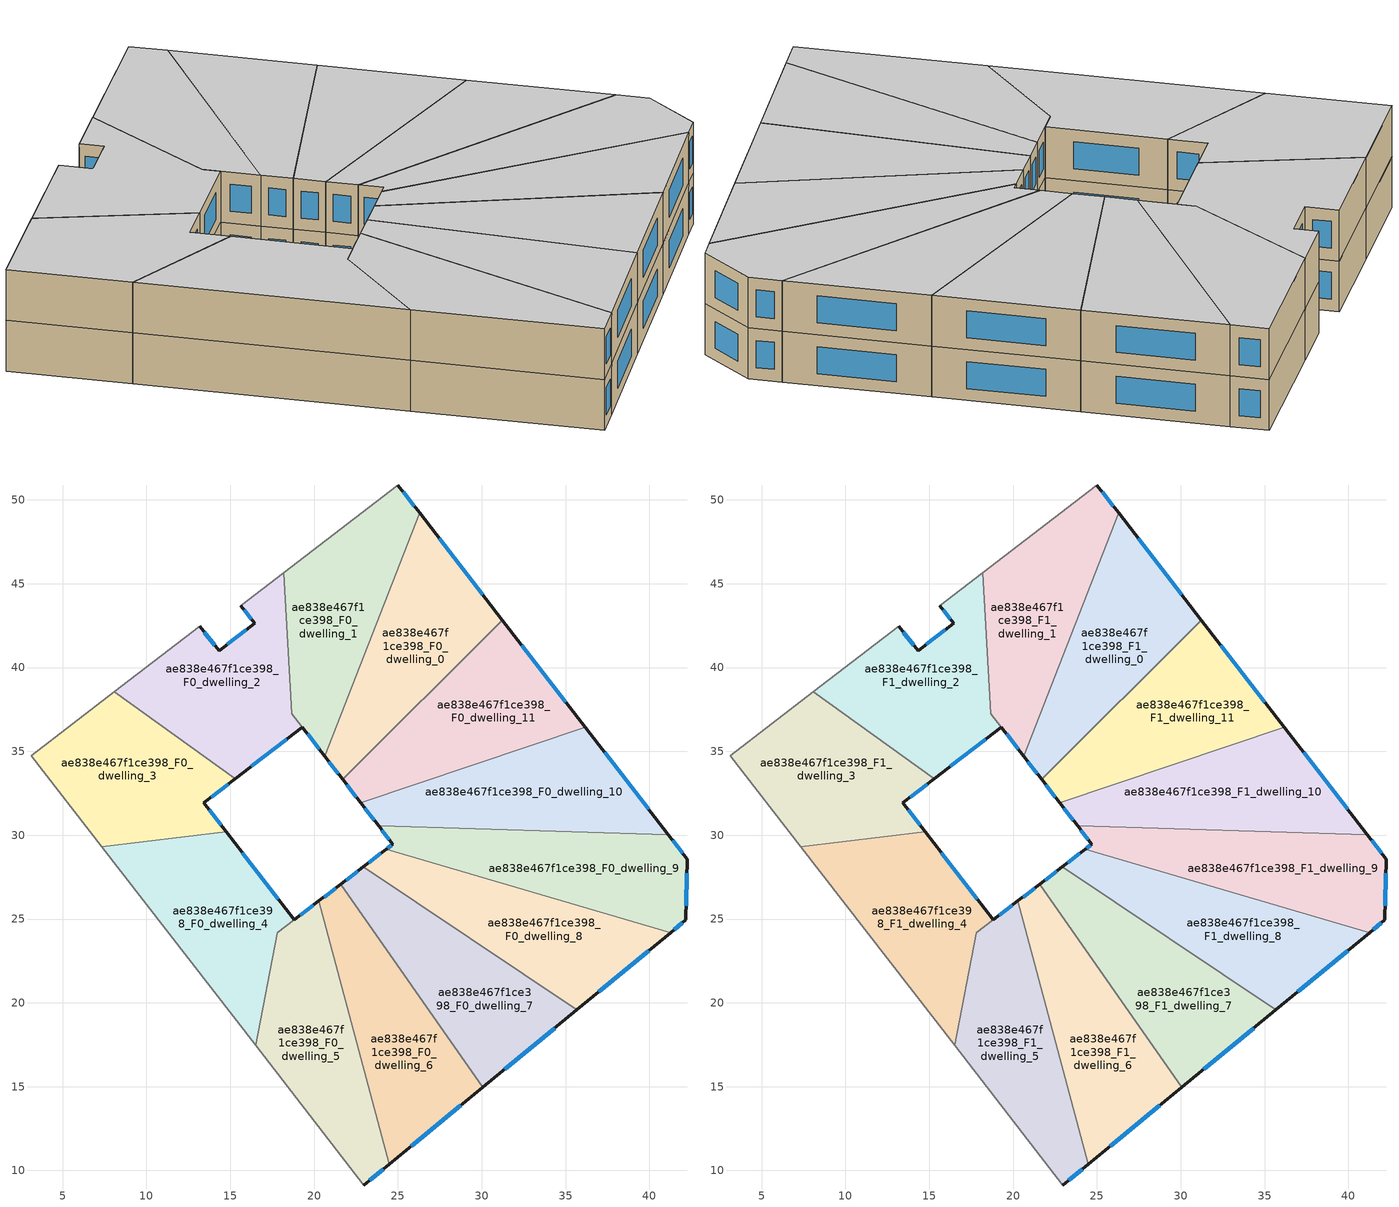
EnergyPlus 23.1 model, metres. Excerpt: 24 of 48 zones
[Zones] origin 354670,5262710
ae838e467f1ce398_F0_dwelling_0
 floor ground (EU_floor_Construction): 26.29,49.22 31.24,42.83 21.71,33.33 20.63,34.72 z0
 wall outside (EU_wall_Construction): 20.63,34.72 21.71,33.33 / 31.24,42.83 26.29,49.22 z0:3
 wall to ae838e467f1ce398_F0_dwelling_1 (EU_wall_Construction): 26.29,49.22 20.63,34.72 z0:3
 wall to ae838e467f1ce398_F0_dwelling_11 (EU_wall_Construction): 21.71,33.33 31.24,42.83 z0:3
 window (EU_Window_Construction): 20.89,34.4 21.46,33.66 / 30.08,44.33 27.45,47.72 z0.7:2.3
ae838e467f1ce398_F0_dwelling_1
 floor ground (EU_floor_Construction): 25,50.89 26.29,49.22 20.63,34.72 18.68,37.25 18.19,45.66 z0
 wall outside (EU_wall_Construction): 26.29,49.22 25,50.89 / 19.31,36.44 20.63,34.72 z0:3
 wall adiabatic (EU_wall_Construction): 25,50.89 18.19,45.66 z0:3
 wall to ae838e467f1ce398_F0_dwelling_2 (EU_wall_Construction): 18.19,45.66 18.68,37.25 19.3,36.45 z0:3
 window (EU_Window_Construction): 25.99,49.62 25.31,50.5 / 19.62,36.04 20.32,35.13 z0.7:2.3
ae838e467f1ce398_F0_dwelling_10
 floor ground (EU_floor_Construction): 36.18,36.44 41.13,30.04 23.85,30.55 22.78,31.94 z0
 wall outside (EU_wall_Construction): 22.78,31.94 23.85,30.55 / 41.13,30.04 36.18,36.44 z0:3
 wall to ae838e467f1ce398_F0_dwelling_11 (EU_wall_Construction): 36.18,36.44 22.78,31.94 z0:3
 wall to ae838e467f1ce398_F0_dwelling_9 (EU_wall_Construction): 23.85,30.55 41.13,30.04 z0:3
 window (EU_Window_Construction): 23.03,31.62 23.6,30.88 / 39.97,31.54 37.34,34.93 z0.7:2.3
ae838e467f1ce398_F0_dwelling_11
 floor ground (EU_floor_Construction): 31.24,42.83 36.18,36.44 22.78,31.94 21.71,33.33 z0
 wall outside (EU_wall_Construction): 21.71,33.33 22.78,31.94 / 36.18,36.44 31.24,42.83 z0:3
 window (EU_Window_Construction): 21.96,33.01 22.53,32.27 / 35.02,37.94 32.4,41.33 z0.7:2.3
ae838e467f1ce398_F0_dwelling_2
 floor ground (EU_floor_Construction): 18.19,45.66 18.68,37.25 19.3,36.45 15.31,33.38 8.08,38.55 13.19,42.47 14.33,40.99 16.46,42.63 15.63,43.7 z0
 wall outside (EU_wall_Construction): 15.63,43.7 16.46,42.63 14.33,40.99 13.19,42.47 / 15.31,33.38 19.3,36.45 z0:3
 wall adiabatic (EU_wall_Construction): 13.19,42.47 8.09,38.55 / 18.19,45.66 15.63,43.7 z0:3
 wall to ae838e467f1ce398_F0_dwelling_3 (EU_wall_Construction): 8.08,38.55 15.31,33.38 z0:3
 window (EU_Window_Construction): 14.06,41.34 13.46,42.12 / 15.96,42.25 14.83,41.38 / 15.83,43.45 16.26,42.88 / 16.25,34.1 18.37,35.73 z0.7:2.3
ae838e467f1ce398_F0_dwelling_3
 floor ground (EU_floor_Construction): 15.31,33.38 13.43,31.93 14.77,30.19 7.34,29.32 3.14,34.75 8.09,38.55 z0
 wall outside (EU_wall_Construction): 14.77,30.19 13.43,31.93 15.31,33.38 z0:3
 wall adiabatic (EU_wall_Construction): 8.09,38.55 3.14,34.75 7.34,29.32 z0:3
 wall to ae838e467f1ce398_F0_dwelling_4 (EU_wall_Construction): 7.33,29.32 14.77,30.19 z0:3
 window (EU_Window_Construction): 13.87,32.27 14.87,33.04 / 14.45,30.6 13.74,31.52 z0.7:2.3
ae838e467f1ce398_F0_dwelling_4
 floor ground (EU_floor_Construction): 14.77,30.19 18.82,24.95 17.81,24.17 16.52,17.46 7.33,29.32 z0
 wall outside (EU_wall_Construction): 18.82,24.95 14.77,30.19 z0:3
 wall adiabatic (EU_wall_Construction): 7.34,29.32 16.52,17.46 z0:3
 wall to ae838e467f1ce398_F0_dwelling_5 (EU_wall_Construction): 17.81,24.17 18.82,24.95 / 16.52,17.46 17.81,24.16 z0:3
 window (EU_Window_Construction): 17.87,26.18 15.72,28.96 z0.7:2.3
ae838e467f1ce398_F0_dwelling_5
 floor ground (EU_floor_Construction): 20.29,26.08 24.47,10.37 22.97,9.13 16.52,17.46 17.81,24.17 z0
 wall outside (EU_wall_Construction): 20.29,26.08 18.83,24.95 / 22.97,9.13 24.47,10.37 z0:3
 wall adiabatic (EU_wall_Construction): 16.52,17.46 22.97,9.13 z0:3
 wall to ae838e467f1ce398_F0_dwelling_6 (EU_wall_Construction): 24.47,10.37 20.29,26.08 z0:3
 window (EU_Window_Construction): 19.95,25.81 19.17,25.21 / 23.32,9.42 24.12,10.08 z0.7:2.3
ae838e467f1ce398_F0_dwelling_6
 floor ground (EU_floor_Construction): 21.59,27.08 30.06,14.97 24.47,10.37 20.29,26.08 z0
 wall outside (EU_wall_Construction): 21.59,27.08 20.29,26.08 / 24.47,10.37 30.06,14.97 z0:3
 wall to ae838e467f1ce398_F0_dwelling_7 (EU_wall_Construction): 30.06,14.97 21.59,27.08 z0:3
 window (EU_Window_Construction): 21.29,26.84 20.6,26.31 / 25.79,11.45 28.75,13.89 z0.7:2.3
ae838e467f1ce398_F0_dwelling_7
 floor ground (EU_floor_Construction): 35.66,19.58 30.06,14.97 21.59,27.08 22.93,28.1 z0
 wall outside (EU_wall_Construction): 22.93,28.1 21.59,27.08 / 30.06,14.97 35.66,19.58 z0:3
 wall to ae838e467f1ce398_F0_dwelling_8 (EU_wall_Construction): 35.66,19.58 22.93,28.1 z0:3
 window (EU_Window_Construction): 22.62,27.86 21.91,27.32 / 31.38,16.05 34.35,18.49 z0.7:2.3
ae838e467f1ce398_F0_dwelling_8
 floor ground (EU_floor_Construction): 41.27,24.19 35.66,19.58 22.93,28.1 24.31,29.16 z0
 wall outside (EU_wall_Construction): 24.31,29.16 22.93,28.1 / 35.66,19.58 41.27,24.19 z0:3
 wall to ae838e467f1ce398_F0_dwelling_9 (EU_wall_Construction): 41.27,24.19 24.31,29.16 z0:3
 window (EU_Window_Construction): 23.98,28.91 23.25,28.35 / 36.98,20.66 39.96,23.11 z0.7:2.3
ae838e467f1ce398_F0_dwelling_9
 floor ground (EU_floor_Construction): 41.13,30.04 42.26,28.58 42.19,24.95 41.27,24.19 24.31,29.16 24.7,29.46 23.85,30.55 z0
 wall outside (EU_wall_Construction): 41.27,24.19 42.19,24.95 42.26,28.58 41.13,30.04 / 23.85,30.55 24.7,29.46 24.31,29.16 z0:3
 window (EU_Window_Construction): 41.49,24.37 41.97,24.77 / 24.61,29.39 24.4,29.23 / 24.05,30.3 24.5,29.72 / 41.99,28.92 41.39,29.7 / 42.2,25.8 42.24,27.73 z0.7:2.3
ae838e467f1ce398_F1_dwelling_0
 floor to ae838e467f1ce398_F0_dwelling_0 (EU_floor_Construction): 26.29,49.22 31.24,42.83 21.71,33.33 20.63,34.72 z3
 wall outside (EU_wall_Construction): 20.63,34.72 21.71,33.33 / 31.24,42.83 26.29,49.22 z3:6
 wall to ae838e467f1ce398_F1_dwelling_1 (EU_wall_Construction): 26.29,49.22 20.63,34.72 z3:6
 wall to ae838e467f1ce398_F1_dwelling_11 (EU_wall_Construction): 21.71,33.33 31.24,42.83 z3:6
 window (EU_Window_Construction): 20.89,34.4 21.46,33.66 / 30.08,44.33 27.45,47.72 z3.7:5.3
 ceiling to ae838e467f1ce398_F2_dwelling_0 (EU_floor_Construction): 31.24,42.83 26.29,49.22 20.63,34.72 21.71,33.33 z6
ae838e467f1ce398_F1_dwelling_1
 floor to ae838e467f1ce398_F0_dwelling_1 (EU_floor_Construction): 25,50.89 26.29,49.22 20.63,34.72 18.68,37.25 18.19,45.66 z3
 wall outside (EU_wall_Construction): 26.29,49.22 25,50.89 / 19.31,36.44 20.63,34.72 z3:6
 wall adiabatic (EU_wall_Construction): 25,50.89 18.19,45.66 z3:6
 wall to ae838e467f1ce398_F1_dwelling_2 (EU_wall_Construction): 18.19,45.66 18.68,37.25 19.3,36.45 z3:6
 window (EU_Window_Construction): 25.99,49.62 25.31,50.5 / 19.62,36.04 20.32,35.13 z3.7:5.3
 ceiling to ae838e467f1ce398_F2_dwelling_1 (EU_floor_Construction): 20.63,34.72 26.29,49.22 25,50.89 18.19,45.66 18.68,37.25 z6
ae838e467f1ce398_F1_dwelling_10
 floor to ae838e467f1ce398_F0_dwelling_10 (EU_floor_Construction): 36.18,36.44 41.13,30.04 23.85,30.55 22.78,31.94 z3
 wall outside (EU_wall_Construction): 22.78,31.94 23.85,30.55 / 41.13,30.04 36.18,36.44 z3:6
 wall to ae838e467f1ce398_F1_dwelling_11 (EU_wall_Construction): 36.18,36.44 22.78,31.94 z3:6
 wall to ae838e467f1ce398_F1_dwelling_9 (EU_wall_Construction): 23.85,30.55 41.13,30.04 z3:6
 window (EU_Window_Construction): 23.03,31.62 23.6,30.88 / 39.97,31.54 37.34,34.93 z3.7:5.3
 ceiling to ae838e467f1ce398_F2_dwelling_10 (EU_floor_Construction): 41.13,30.04 36.18,36.44 22.78,31.94 23.85,30.55 z6
ae838e467f1ce398_F1_dwelling_11
 floor to ae838e467f1ce398_F0_dwelling_11 (EU_floor_Construction): 31.24,42.83 36.18,36.44 22.78,31.94 21.71,33.33 z3
 wall outside (EU_wall_Construction): 21.71,33.33 22.78,31.94 / 36.18,36.44 31.24,42.83 z3:6
 window (EU_Window_Construction): 21.96,33.01 22.53,32.27 / 35.02,37.94 32.4,41.33 z3.7:5.3
 ceiling to ae838e467f1ce398_F2_dwelling_11 (EU_floor_Construction): 36.18,36.44 31.24,42.83 21.71,33.33 22.78,31.94 z6
ae838e467f1ce398_F1_dwelling_2
 floor to ae838e467f1ce398_F0_dwelling_2 (EU_floor_Construction): 18.19,45.66 18.68,37.25 19.3,36.45 15.31,33.38 8.08,38.55 13.19,42.47 14.33,40.99 16.46,42.63 15.63,43.7 z3
 wall outside (EU_wall_Construction): 15.63,43.7 16.46,42.63 14.33,40.99 13.19,42.47 / 15.31,33.38 19.3,36.45 z3:6
 wall adiabatic (EU_wall_Construction): 13.19,42.47 8.09,38.55 / 18.19,45.66 15.63,43.7 z3:6
 wall to ae838e467f1ce398_F1_dwelling_3 (EU_wall_Construction): 8.08,38.55 15.31,33.38 z3:6
 window (EU_Window_Construction): 14.06,41.34 13.46,42.12 / 15.96,42.25 14.83,41.38 / 15.83,43.45 16.26,42.88 / 16.25,34.1 18.37,35.73 z3.7:5.3
 ceiling to ae838e467f1ce398_F2_dwelling_2 (EU_floor_Construction): 19.3,36.45 18.68,37.25 18.19,45.66 15.63,43.7 16.46,42.63 14.33,40.99 13.19,42.47 8.08,38.55 15.31,33.38 z6
ae838e467f1ce398_F1_dwelling_3
 floor to ae838e467f1ce398_F0_dwelling_3 (EU_floor_Construction): 15.31,33.38 13.43,31.93 14.77,30.19 7.33,29.32 3.13,34.75 8.08,38.55 z3
 wall outside (EU_wall_Construction): 14.77,30.19 13.43,31.93 15.31,33.38 z3:6
 wall adiabatic (EU_wall_Construction): 8.09,38.55 3.14,34.75 7.34,29.32 z3:6
 wall to ae838e467f1ce398_F1_dwelling_4 (EU_wall_Construction): 7.33,29.32 14.77,30.19 z3:6
 window (EU_Window_Construction): 13.87,32.27 14.87,33.04 / 14.45,30.6 13.74,31.52 z3.7:5.3
 ceiling to ae838e467f1ce398_F2_dwelling_3 (EU_floor_Construction): 14.77,30.19 13.43,31.93 15.31,33.38 8.08,38.55 3.13,34.75 7.33,29.32 z6
ae838e467f1ce398_F1_dwelling_4
 floor to ae838e467f1ce398_F0_dwelling_4 (EU_floor_Construction): 14.77,30.19 18.82,24.95 17.81,24.17 16.52,17.46 7.33,29.32 z3
 wall outside (EU_wall_Construction): 18.82,24.95 14.77,30.19 z3:6
 wall adiabatic (EU_wall_Construction): 7.34,29.32 16.52,17.46 z3:6
 wall to ae838e467f1ce398_F1_dwelling_5 (EU_wall_Construction): 17.81,24.17 18.82,24.95 / 16.52,17.46 17.81,24.16 z3:6
 window (EU_Window_Construction): 17.87,26.18 15.72,28.96 z3.7:5.3
 ceiling to ae838e467f1ce398_F2_dwelling_4 (EU_floor_Construction): 16.52,17.46 17.81,24.17 18.82,24.95 14.77,30.19 7.33,29.32 z6
ae838e467f1ce398_F1_dwelling_5
 floor to ae838e467f1ce398_F0_dwelling_5 (EU_floor_Construction): 20.29,26.08 24.47,10.37 22.97,9.13 16.52,17.46 17.81,24.17 z3
 wall outside (EU_wall_Construction): 20.29,26.08 18.83,24.95 / 22.97,9.13 24.47,10.37 z3:6
 wall adiabatic (EU_wall_Construction): 16.52,17.46 22.97,9.13 z3:6
 wall to ae838e467f1ce398_F1_dwelling_6 (EU_wall_Construction): 24.47,10.37 20.29,26.08 z3:6
 window (EU_Window_Construction): 19.95,25.81 19.17,25.21 / 23.32,9.42 24.12,10.08 z3.7:5.3
 ceiling to ae838e467f1ce398_F2_dwelling_5 (EU_floor_Construction): 24.47,10.37 20.29,26.08 17.81,24.17 16.52,17.46 22.97,9.13 z6
ae838e467f1ce398_F1_dwelling_6
 floor to ae838e467f1ce398_F0_dwelling_6 (EU_floor_Construction): 21.59,27.08 30.06,14.97 24.47,10.37 20.29,26.08 z3
 wall outside (EU_wall_Construction): 21.59,27.08 20.29,26.08 / 24.47,10.37 30.06,14.97 z3:6
 wall to ae838e467f1ce398_F1_dwelling_7 (EU_wall_Construction): 30.06,14.97 21.59,27.08 z3:6
 window (EU_Window_Construction): 21.29,26.84 20.6,26.31 / 25.79,11.45 28.75,13.89 z3.7:5.3
 ceiling to ae838e467f1ce398_F2_dwelling_6 (EU_floor_Construction): 30.06,14.97 21.59,27.08 20.29,26.08 24.47,10.37 z6
ae838e467f1ce398_F1_dwelling_7
 floor to ae838e467f1ce398_F0_dwelling_7 (EU_floor_Construction): 35.66,19.58 30.06,14.97 21.59,27.08 22.93,28.1 z3
 wall outside (EU_wall_Construction): 22.93,28.1 21.59,27.08 / 30.06,14.97 35.66,19.58 z3:6
 wall to ae838e467f1ce398_F1_dwelling_8 (EU_wall_Construction): 35.66,19.58 22.93,28.1 z3:6
 window (EU_Window_Construction): 22.62,27.86 21.91,27.32 / 31.38,16.05 34.35,18.49 z3.7:5.3
 ceiling to ae838e467f1ce398_F2_dwelling_7 (EU_floor_Construction): 35.66,19.58 22.93,28.1 21.59,27.08 30.06,14.97 z6
ae838e467f1ce398_F1_dwelling_8
 floor to ae838e467f1ce398_F0_dwelling_8 (EU_floor_Construction): 41.27,24.19 35.66,19.58 22.93,28.1 24.31,29.16 z3
 wall outside (EU_wall_Construction): 24.31,29.16 22.93,28.1 / 35.66,19.58 41.27,24.19 z3:6
 wall to ae838e467f1ce398_F1_dwelling_9 (EU_wall_Construction): 41.27,24.19 24.31,29.16 z3:6
 window (EU_Window_Construction): 23.98,28.91 23.25,28.35 / 36.98,20.66 39.96,23.11 z3.7:5.3
 ceiling to ae838e467f1ce398_F2_dwelling_8 (EU_floor_Construction): 41.27,24.19 24.31,29.16 22.93,28.1 35.66,19.58 z6
ae838e467f1ce398_F1_dwelling_9
 floor to ae838e467f1ce398_F0_dwelling_9 (EU_floor_Construction): 41.13,30.04 42.26,28.58 42.19,24.95 41.27,24.19 24.31,29.16 24.7,29.46 23.85,30.55 z3
 wall outside (EU_wall_Construction): 41.27,24.19 42.19,24.95 42.26,28.58 41.13,30.04 / 23.85,30.55 24.7,29.46 24.31,29.16 z3:6
 window (EU_Window_Construction): 41.49,24.37 41.97,24.77 / 24.61,29.39 24.4,29.23 / 24.05,30.3 24.5,29.72 / 41.99,28.92 41.39,29.7 / 42.2,25.8 42.24,27.73 z3.7:5.3
 ceiling to ae838e467f1ce398_F2_dwelling_9 (EU_floor_Construction): 42.19,24.95 42.26,28.58 41.13,30.04 23.85,30.55 24.7,29.46 24.31,29.16 41.27,24.19 z6
[Building]
EU S2 Campaign: North Axis=0; Terrain=City; Solar Distribution=FullExterior
[Site:Location]
Budapest.Ferenc.Liszt.Intl.AP: Latitude=47.437; Longitude=19.256; Time Zone=1; Elevation=185
[SizingPeriod:WeatherFileDays]
AnnualSizingPeriod: Begin Month=1; Begin Day of Month=1; End Month=12; End Day of Month=31; Day of Week for Start Day=Monday; Use Weather File Daylight Saving Period=No; Use Weather File Rain and Snow Indicators=No
[MATERIAL]
EU_InternalMass_Material: Roughness=MediumRough; Thickness=0.1; Conductivity=1; Density=1800; Specific Heat=900; Thermal Absorptance=0.9; Solar Absorptance=0.7; Visible Absorptance=0.7
[MATERIAL:NOMASS] Roughness=MediumRough; Thermal Absorptance=0.9; Solar Absorptance=0.7; Visible Absorptance=0.7
Name | Thermal Resistance
EU_wall_NoMass | 0.832559
EU_floor_NoMass | 0.872794
[WINDOWMATERIAL:SIMPLEGLAZINGSYSTEM]
EU_Window_SimpleGlazing: UFactor=2.79869; Solar Heat Gain Coefficient=0.75; Visible Transmittance=0.75
[CONSTRUCTION]
EU_wall_Construction: EU_wall_NoMass
EU_floor_Construction: EU_floor_NoMass
EU_Window_Construction: EU_Window_SimpleGlazing
EU_InternalMass_Construction: EU_InternalMass_Material
[ZONE] Type=1; Multiplier=1; Ceiling Height=autocalculate; Floor Area=autocalculate; Part of Total Floor Area=Yes
Name | Volume
ae838e467f1ce398_F0_dwelling_0; ae838e467f1ce398_F1_dwelling_0 | 197.01
ae838e467f1ce398_F0_dwelling_1; ae838e467f1ce398_F1_dwelling_1 | 195.939
ae838e467f1ce398_F0_dwelling_10 | 197.039
ae838e467f1ce398_F1_dwelling_10 | 197.038
ae838e467f1ce398_F0_dwelling_11 | 196.991
ae838e467f1ce398_F1_dwelling_11 | 196.992
ae838e467f1ce398_F0_dwelling_2; ae838e467f1ce398_F1_dwelling_2 | 198.078
ae838e467f1ce398_F0_dwelling_3 | 196.989
ae838e467f1ce398_F1_dwelling_3 | 196.988
ae838e467f1ce398_F0_dwelling_4 | 199.16
ae838e467f1ce398_F1_dwelling_4 | 199.154
ae838e467f1ce398_F0_dwelling_5; ae838e467f1ce398_F1_dwelling_5 | 194.837
ae838e467f1ce398_F0_dwelling_6; ae838e467f1ce398_F1_dwelling_6 | 197.021
ae838e467f1ce398_F0_dwelling_7; ae838e467f1ce398_F1_dwelling_7 | 197.02
ae838e467f1ce398_F0_dwelling_8; ae838e467f1ce398_F1_dwelling_8 | 196.994
ae838e467f1ce398_F0_dwelling_9 | 197.008
ae838e467f1ce398_F1_dwelling_9 | 197.007
[INTERNALMASS] Construction=EU_InternalMass_Construction
Name | Zone or ZoneList | Surface Area
ae838e467f1ce398_F0_dwelling_0_EU_InternalMass | ae838e467f1ce398_F0_dwelling_0 | 65.67
ae838e467f1ce398_F0_dwelling_1_EU_InternalMass | ae838e467f1ce398_F0_dwelling_1 | 65.3165
ae838e467f1ce398_F0_dwelling_2_EU_InternalMass | ae838e467f1ce398_F0_dwelling_2 | 66.0291
ae838e467f1ce398_F0_dwelling_3_EU_InternalMass | ae838e467f1ce398_F0_dwelling_3 | 65.6629
ae838e467f1ce398_F0_dwelling_4_EU_InternalMass | ae838e467f1ce398_F0_dwelling_4 | 66.3859
ae838e467f1ce398_F0_dwelling_5_EU_InternalMass | ae838e467f1ce398_F0_dwelling_5 | 64.9457
ae838e467f1ce398_F0_dwelling_6_EU_InternalMass | ae838e467f1ce398_F0_dwelling_6 | 65.6739
ae838e467f1ce398_F0_dwelling_7_EU_InternalMass | ae838e467f1ce398_F0_dwelling_7 | 65.6733
ae838e467f1ce398_F0_dwelling_8_EU_InternalMass | ae838e467f1ce398_F0_dwelling_8 | 65.6647
ae838e467f1ce398_F0_dwelling_9_EU_InternalMass | ae838e467f1ce398_F0_dwelling_9 | 65.6693
ae838e467f1ce398_F0_dwelling_10_EU_InternalMass | ae838e467f1ce398_F0_dwelling_10 | 65.6795
ae838e467f1ce398_F0_dwelling_11_EU_InternalMass | ae838e467f1ce398_F0_dwelling_11 | 65.664
ae838e467f1ce398_F1_dwelling_0_EU_InternalMass | ae838e467f1ce398_F1_dwelling_0 | 65.67
ae838e467f1ce398_F1_dwelling_1_EU_InternalMass | ae838e467f1ce398_F1_dwelling_1 | 65.3165
ae838e467f1ce398_F1_dwelling_2_EU_InternalMass | ae838e467f1ce398_F1_dwelling_2 | 66.0291
ae838e467f1ce398_F1_dwelling_3_EU_InternalMass | ae838e467f1ce398_F1_dwelling_3 | 65.6629
ae838e467f1ce398_F1_dwelling_4_EU_InternalMass | ae838e467f1ce398_F1_dwelling_4 | 66.3859
ae838e467f1ce398_F1_dwelling_5_EU_InternalMass | ae838e467f1ce398_F1_dwelling_5 | 64.9457
ae838e467f1ce398_F1_dwelling_6_EU_InternalMass | ae838e467f1ce398_F1_dwelling_6 | 65.6739
ae838e467f1ce398_F1_dwelling_7_EU_InternalMass | ae838e467f1ce398_F1_dwelling_7 | 65.6733
ae838e467f1ce398_F1_dwelling_8_EU_InternalMass | ae838e467f1ce398_F1_dwelling_8 | 65.6647
ae838e467f1ce398_F1_dwelling_9_EU_InternalMass | ae838e467f1ce398_F1_dwelling_9 | 65.6693
ae838e467f1ce398_F1_dwelling_10_EU_InternalMass | ae838e467f1ce398_F1_dwelling_10 | 65.6795
ae838e467f1ce398_F1_dwelling_11_EU_InternalMass | ae838e467f1ce398_F1_dwelling_11 | 65.664
[OTHEREQUIPMENT] Fuel Type=Electricity; Design Level Calculation Method=Watts/Area; Power per Zone Floor Area=1; Fraction Latent=0; Fraction Radiant=0; Fraction Lost=0; Carbon Dioxide Generation Rate=0; EndUse Subcategory=EU_Step8_InternalGains
Name | Zone or ZoneList or Space or SpaceList | Schedule
EU_Step8_InternalGain_ae838e467f1ce398_F0_dwelling_0_f000 | ae838e467f1ce398_F0_dwelling_0 | EU_Step8_GainSchedule_ae838e467f1ce398_F0_dwelling_0_f000
EU_Step8_InternalGain_ae838e467f1ce398_F0_dwelling_1_f000 | ae838e467f1ce398_F0_dwelling_1 | EU_Step8_GainSchedule_ae838e467f1ce398_F0_dwelling_1_f000
EU_Step8_InternalGain_ae838e467f1ce398_F0_dwelling_2_f000 | ae838e467f1ce398_F0_dwelling_2 | EU_Step8_GainSchedule_ae838e467f1ce398_F0_dwelling_2_f000
EU_Step8_InternalGain_ae838e467f1ce398_F0_dwelling_3_f000 | ae838e467f1ce398_F0_dwelling_3 | EU_Step8_GainSchedule_ae838e467f1ce398_F0_dwelling_3_f000
EU_Step8_InternalGain_ae838e467f1ce398_F0_dwelling_4_f000 | ae838e467f1ce398_F0_dwelling_4 | EU_Step8_GainSchedule_ae838e467f1ce398_F0_dwelling_4_f000
EU_Step8_InternalGain_ae838e467f1ce398_F0_dwelling_5_f000 | ae838e467f1ce398_F0_dwelling_5 | EU_Step8_GainSchedule_ae838e467f1ce398_F0_dwelling_5_f000
EU_Step8_InternalGain_ae838e467f1ce398_F0_dwelling_6_f000 | ae838e467f1ce398_F0_dwelling_6 | EU_Step8_GainSchedule_ae838e467f1ce398_F0_dwelling_6_f000
EU_Step8_InternalGain_ae838e467f1ce398_F0_dwelling_7_f000 | ae838e467f1ce398_F0_dwelling_7 | EU_Step8_GainSchedule_ae838e467f1ce398_F0_dwelling_7_f000
EU_Step8_InternalGain_ae838e467f1ce398_F0_dwelling_8_f000 | ae838e467f1ce398_F0_dwelling_8 | EU_Step8_GainSchedule_ae838e467f1ce398_F0_dwelling_8_f000
EU_Step8_InternalGain_ae838e467f1ce398_F0_dwelling_9_f000 | ae838e467f1ce398_F0_dwelling_9 | EU_Step8_GainSchedule_ae838e467f1ce398_F0_dwelling_9_f000
EU_Step8_InternalGain_ae838e467f1ce398_F0_dwelling_10_f000 | ae838e467f1ce398_F0_dwelling_10 | EU_Step8_GainSchedule_ae838e467f1ce398_F0_dwelling_10_f000
EU_Step8_InternalGain_ae838e467f1ce398_F0_dwelling_11_f000 | ae838e467f1ce398_F0_dwelling_11 | EU_Step8_GainSchedule_ae838e467f1ce398_F0_dwelling_11_f000
EU_Step8_InternalGain_ae838e467f1ce398_F1_dwelling_0_f000 | ae838e467f1ce398_F1_dwelling_0 | EU_Step8_GainSchedule_ae838e467f1ce398_F1_dwelling_0_f000
EU_Step8_InternalGain_ae838e467f1ce398_F1_dwelling_1_f000 | ae838e467f1ce398_F1_dwelling_1 | EU_Step8_GainSchedule_ae838e467f1ce398_F1_dwelling_1_f000
EU_Step8_InternalGain_ae838e467f1ce398_F1_dwelling_2_f000 | ae838e467f1ce398_F1_dwelling_2 | EU_Step8_GainSchedule_ae838e467f1ce398_F1_dwelling_2_f000
EU_Step8_InternalGain_ae838e467f1ce398_F1_dwelling_3_f000 | ae838e467f1ce398_F1_dwelling_3 | EU_Step8_GainSchedule_ae838e467f1ce398_F1_dwelling_3_f000
EU_Step8_InternalGain_ae838e467f1ce398_F1_dwelling_4_f000 | ae838e467f1ce398_F1_dwelling_4 | EU_Step8_GainSchedule_ae838e467f1ce398_F1_dwelling_4_f000
EU_Step8_InternalGain_ae838e467f1ce398_F1_dwelling_5_f000 | ae838e467f1ce398_F1_dwelling_5 | EU_Step8_GainSchedule_ae838e467f1ce398_F1_dwelling_5_f000
EU_Step8_InternalGain_ae838e467f1ce398_F1_dwelling_6_f000 | ae838e467f1ce398_F1_dwelling_6 | EU_Step8_GainSchedule_ae838e467f1ce398_F1_dwelling_6_f000
EU_Step8_InternalGain_ae838e467f1ce398_F1_dwelling_7_f000 | ae838e467f1ce398_F1_dwelling_7 | EU_Step8_GainSchedule_ae838e467f1ce398_F1_dwelling_7_f000
EU_Step8_InternalGain_ae838e467f1ce398_F1_dwelling_8_f000 | ae838e467f1ce398_F1_dwelling_8 | EU_Step8_GainSchedule_ae838e467f1ce398_F1_dwelling_8_f000
EU_Step8_InternalGain_ae838e467f1ce398_F1_dwelling_9_f000 | ae838e467f1ce398_F1_dwelling_9 | EU_Step8_GainSchedule_ae838e467f1ce398_F1_dwelling_9_f000
EU_Step8_InternalGain_ae838e467f1ce398_F1_dwelling_10_f000 | ae838e467f1ce398_F1_dwelling_10 | EU_Step8_GainSchedule_ae838e467f1ce398_F1_dwelling_10_f000
EU_Step8_InternalGain_ae838e467f1ce398_F1_dwelling_11_f000 | ae838e467f1ce398_F1_dwelling_11 | EU_Step8_GainSchedule_ae838e467f1ce398_F1_dwelling_11_f000
[ZONEVENTILATION:DESIGNFLOWRATE] Schedule=EU_AlwaysOn; Design Flow Rate Calculation Method=AirChanges/Hour; Air Changes per Hour=0.475469; Ventilation Type=Natural; Fan Pressure Rise=0; Fan Total Efficiency=1; Constant Term Coefficient=1; Temperature Term Coefficient=0; Velocity Term Coefficient=0; Velocity Squared Term Coefficient=0; Minimum Indoor Temperature=-100; Maximum Indoor Temperature=100; Delta Temperature=-100; Minimum Outdoor Temperature=-100; Maximum Outdoor Temperature=100; Maximum Wind Speed=40
Name | Zone or ZoneList or Space or SpaceList
EU_ConstantAir_ae838e467f1ce398_F0_dwelling_0 | ae838e467f1ce398_F0_dwelling_0
EU_ConstantAir_ae838e467f1ce398_F0_dwelling_1 | ae838e467f1ce398_F0_dwelling_1
EU_ConstantAir_ae838e467f1ce398_F0_dwelling_2 | ae838e467f1ce398_F0_dwelling_2
EU_ConstantAir_ae838e467f1ce398_F0_dwelling_3 | ae838e467f1ce398_F0_dwelling_3
EU_ConstantAir_ae838e467f1ce398_F0_dwelling_4 | ae838e467f1ce398_F0_dwelling_4
EU_ConstantAir_ae838e467f1ce398_F0_dwelling_5 | ae838e467f1ce398_F0_dwelling_5
EU_ConstantAir_ae838e467f1ce398_F0_dwelling_6 | ae838e467f1ce398_F0_dwelling_6
EU_ConstantAir_ae838e467f1ce398_F0_dwelling_7 | ae838e467f1ce398_F0_dwelling_7
EU_ConstantAir_ae838e467f1ce398_F0_dwelling_8 | ae838e467f1ce398_F0_dwelling_8
EU_ConstantAir_ae838e467f1ce398_F0_dwelling_9 | ae838e467f1ce398_F0_dwelling_9
EU_ConstantAir_ae838e467f1ce398_F0_dwelling_10 | ae838e467f1ce398_F0_dwelling_10
EU_ConstantAir_ae838e467f1ce398_F0_dwelling_11 | ae838e467f1ce398_F0_dwelling_11
EU_ConstantAir_ae838e467f1ce398_F1_dwelling_0 | ae838e467f1ce398_F1_dwelling_0
EU_ConstantAir_ae838e467f1ce398_F1_dwelling_1 | ae838e467f1ce398_F1_dwelling_1
EU_ConstantAir_ae838e467f1ce398_F1_dwelling_2 | ae838e467f1ce398_F1_dwelling_2
EU_ConstantAir_ae838e467f1ce398_F1_dwelling_3 | ae838e467f1ce398_F1_dwelling_3
EU_ConstantAir_ae838e467f1ce398_F1_dwelling_4 | ae838e467f1ce398_F1_dwelling_4
EU_ConstantAir_ae838e467f1ce398_F1_dwelling_5 | ae838e467f1ce398_F1_dwelling_5
EU_ConstantAir_ae838e467f1ce398_F1_dwelling_6 | ae838e467f1ce398_F1_dwelling_6
EU_ConstantAir_ae838e467f1ce398_F1_dwelling_7 | ae838e467f1ce398_F1_dwelling_7
EU_ConstantAir_ae838e467f1ce398_F1_dwelling_8 | ae838e467f1ce398_F1_dwelling_8
EU_ConstantAir_ae838e467f1ce398_F1_dwelling_9 | ae838e467f1ce398_F1_dwelling_9
EU_ConstantAir_ae838e467f1ce398_F1_dwelling_10 | ae838e467f1ce398_F1_dwelling_10
EU_ConstantAir_ae838e467f1ce398_F1_dwelling_11 | ae838e467f1ce398_F1_dwelling_11
[HVACTEMPLATE:THERMOSTAT] Constant Heating Setpoint=20; Constant Cooling Setpoint=50
EU_HeatOnly_ae838e467f1ce398_F0_dwelling_0; EU_HeatOnly_ae838e467f1ce398_F0_dwelling_1; EU_HeatOnly_ae838e467f1ce398_F0_dwelling_2; EU_HeatOnly_ae838e467f1ce398_F0_dwelling_3; EU_HeatOnly_ae838e467f1ce398_F0_dwelling_4; EU_HeatOnly_ae838e467f1ce398_F0_dwelling_5; EU_HeatOnly_ae838e467f1ce398_F0_dwelling_6; EU_HeatOnly_ae838e467f1ce398_F0_dwelling_7; EU_HeatOnly_ae838e467f1ce398_F0_dwelling_8; EU_HeatOnly_ae838e467f1ce398_F0_dwelling_9; EU_HeatOnly_ae838e467f1ce398_F0_dwelling_10; EU_HeatOnly_ae838e467f1ce398_F0_dwelling_11; EU_HeatOnly_ae838e467f1ce398_F1_dwelling_0; EU_HeatOnly_ae838e467f1ce398_F1_dwelling_1; EU_HeatOnly_ae838e467f1ce398_F1_dwelling_2; EU_HeatOnly_ae838e467f1ce398_F1_dwelling_3; EU_HeatOnly_ae838e467f1ce398_F1_dwelling_4; EU_HeatOnly_ae838e467f1ce398_F1_dwelling_5; EU_HeatOnly_ae838e467f1ce398_F1_dwelling_6; EU_HeatOnly_ae838e467f1ce398_F1_dwelling_7; EU_HeatOnly_ae838e467f1ce398_F1_dwelling_8; EU_HeatOnly_ae838e467f1ce398_F1_dwelling_9; EU_HeatOnly_ae838e467f1ce398_F1_dwelling_10; EU_HeatOnly_ae838e467f1ce398_F1_dwelling_11; EU_HeatOnly_ae838e467f1ce398_F2_dwelling_0; EU_HeatOnly_ae838e467f1ce398_F2_dwelling_1; EU_HeatOnly_ae838e467f1ce398_F2_dwelling_2; EU_HeatOnly_ae838e467f1ce398_F2_dwelling_3; EU_HeatOnly_ae838e467f1ce398_F2_dwelling_4; EU_HeatOnly_ae838e467f1ce398_F2_dwelling_5; EU_HeatOnly_ae838e467f1ce398_F2_dwelling_6; EU_HeatOnly_ae838e467f1ce398_F2_dwelling_7; EU_HeatOnly_ae838e467f1ce398_F2_dwelling_8; EU_HeatOnly_ae838e467f1ce398_F2_dwelling_9; EU_HeatOnly_ae838e467f1ce398_F2_dwelling_10; EU_HeatOnly_ae838e467f1ce398_F2_dwelling_11; EU_HeatOnly_ae838e467f1ce398_F3_dwelling_0; EU_HeatOnly_ae838e467f1ce398_F3_dwelling_1; EU_HeatOnly_ae838e467f1ce398_F3_dwelling_2; EU_HeatOnly_ae838e467f1ce398_F3_dwelling_3; EU_HeatOnly_ae838e467f1ce398_F3_dwelling_4; EU_HeatOnly_ae838e467f1ce398_F3_dwelling_5; EU_HeatOnly_ae838e467f1ce398_F3_dwelling_6; EU_HeatOnly_ae838e467f1ce398_F3_dwelling_7; EU_HeatOnly_ae838e467f1ce398_F3_dwelling_8; EU_HeatOnly_ae838e467f1ce398_F3_dwelling_9; EU_HeatOnly_ae838e467f1ce398_F3_dwelling_10; EU_HeatOnly_ae838e467f1ce398_F3_dwelling_11
[HVACTEMPLATE:ZONE:IDEALLOADSAIRSYSTEM] System Availability Schedule=EU_AlwaysOn; Maximum Heating Supply Air Temperature=50; Minimum Cooling Supply Air Temperature=13; Maximum Heating Supply Air Humidity Ratio=0.0156; Minimum Cooling Supply Air Humidity Ratio=0.0077; Heating Limit=NoLimit; Cooling Limit=NoLimit; Heating Availability Schedule=EU_AlwaysOn; Cooling Availability Schedule=EU_CoolingOff; Dehumidification Control Type=ConstantSensibleHeatRatio; Cooling Sensible Heat Ratio=0.7; Dehumidification Setpoint=60; Humidification Control Type=None; Humidification Setpoint=30; Outdoor Air Method=None; Outdoor Air Flow Rate per Person=0.00944; Outdoor Air Flow Rate per Zone Floor Area=0; Outdoor Air Flow Rate per Zone=0; Demand Controlled Ventilation Type=None; Outdoor Air Economizer Type=NoEconomizer; Heat Recovery Type=None; Sensible Heat Recovery Effectiveness=0.7; Latent Heat Recovery Effectiveness=0.65
Name | Template Thermostat
ae838e467f1ce398_F0_dwelling_0 | EU_HeatOnly_ae838e467f1ce398_F0_dwelling_0
ae838e467f1ce398_F0_dwelling_1 | EU_HeatOnly_ae838e467f1ce398_F0_dwelling_1
ae838e467f1ce398_F0_dwelling_2 | EU_HeatOnly_ae838e467f1ce398_F0_dwelling_2
ae838e467f1ce398_F0_dwelling_3 | EU_HeatOnly_ae838e467f1ce398_F0_dwelling_3
ae838e467f1ce398_F0_dwelling_4 | EU_HeatOnly_ae838e467f1ce398_F0_dwelling_4
ae838e467f1ce398_F0_dwelling_5 | EU_HeatOnly_ae838e467f1ce398_F0_dwelling_5
ae838e467f1ce398_F0_dwelling_6 | EU_HeatOnly_ae838e467f1ce398_F0_dwelling_6
ae838e467f1ce398_F0_dwelling_7 | EU_HeatOnly_ae838e467f1ce398_F0_dwelling_7
ae838e467f1ce398_F0_dwelling_8 | EU_HeatOnly_ae838e467f1ce398_F0_dwelling_8
ae838e467f1ce398_F0_dwelling_9 | EU_HeatOnly_ae838e467f1ce398_F0_dwelling_9
ae838e467f1ce398_F0_dwelling_10 | EU_HeatOnly_ae838e467f1ce398_F0_dwelling_10
ae838e467f1ce398_F0_dwelling_11 | EU_HeatOnly_ae838e467f1ce398_F0_dwelling_11
ae838e467f1ce398_F1_dwelling_0 | EU_HeatOnly_ae838e467f1ce398_F1_dwelling_0
ae838e467f1ce398_F1_dwelling_1 | EU_HeatOnly_ae838e467f1ce398_F1_dwelling_1
ae838e467f1ce398_F1_dwelling_2 | EU_HeatOnly_ae838e467f1ce398_F1_dwelling_2
ae838e467f1ce398_F1_dwelling_3 | EU_HeatOnly_ae838e467f1ce398_F1_dwelling_3
ae838e467f1ce398_F1_dwelling_4 | EU_HeatOnly_ae838e467f1ce398_F1_dwelling_4
ae838e467f1ce398_F1_dwelling_5 | EU_HeatOnly_ae838e467f1ce398_F1_dwelling_5
ae838e467f1ce398_F1_dwelling_6 | EU_HeatOnly_ae838e467f1ce398_F1_dwelling_6
ae838e467f1ce398_F1_dwelling_7 | EU_HeatOnly_ae838e467f1ce398_F1_dwelling_7
ae838e467f1ce398_F1_dwelling_8 | EU_HeatOnly_ae838e467f1ce398_F1_dwelling_8
ae838e467f1ce398_F1_dwelling_9 | EU_HeatOnly_ae838e467f1ce398_F1_dwelling_9
ae838e467f1ce398_F1_dwelling_10 | EU_HeatOnly_ae838e467f1ce398_F1_dwelling_10
ae838e467f1ce398_F1_dwelling_11 | EU_HeatOnly_ae838e467f1ce398_F1_dwelling_11
[SIZING:ZONE] Zone Cooling Design Supply Air Temperature Input Method=SupplyAirTemperature; Zone Cooling Design Supply Air Temperature=13; Zone Heating Design Supply Air Temperature Input Method=SupplyAirTemperature; Zone Heating Design Supply Air Temperature=50; Zone Cooling Design Supply Air Humidity Ratio=0.008; Zone Heating Design Supply Air Humidity Ratio=0.008; Cooling Design Air Flow Method=DesignDay; Cooling Design Air Flow Rate=0; Cooling Minimum Air Flow per Zone Floor Area=0.000762; Cooling Minimum Air Flow=0; Cooling Minimum Air Flow Fraction=0.2; Heating Design Air Flow Method=DesignDay; Heating Design Air Flow Rate=0; Heating Maximum Air Flow per Zone Floor Area=0.002032; Heating Maximum Air Flow=0.141576; Heating Maximum Air Flow Fraction=0.3; Account for Dedicated Outdoor Air System=No; Dedicated Outdoor Air System Control Strategy=NeutralSupplyAir; Dedicated Outdoor Air Low Setpoint Temperature for Design=autosize; Dedicated Outdoor Air High Setpoint Temperature for Design=autosize; Zone Load Sizing Method=Sensible Load Only No Latent Load; Zone Latent Cooling Design Supply Air Humidity Ratio Input Method=HumidityRatioDifference; Zone Cooling Design Supply Air Humidity Ratio Difference=0.005; Zone Latent Heating Design Supply Air Humidity Ratio Input Method=HumidityRatioDifference; Zone Humidification Design Supply Air Humidity Ratio Difference=0.005
ae838e467f1ce398_F0_dwelling_0; ae838e467f1ce398_F0_dwelling_1; ae838e467f1ce398_F0_dwelling_2; ae838e467f1ce398_F0_dwelling_3; ae838e467f1ce398_F0_dwelling_4; ae838e467f1ce398_F0_dwelling_5; ae838e467f1ce398_F0_dwelling_6; ae838e467f1ce398_F0_dwelling_7; ae838e467f1ce398_F0_dwelling_8; ae838e467f1ce398_F0_dwelling_9; ae838e467f1ce398_F0_dwelling_10; ae838e467f1ce398_F0_dwelling_11; ae838e467f1ce398_F1_dwelling_0; ae838e467f1ce398_F1_dwelling_1; ae838e467f1ce398_F1_dwelling_2; ae838e467f1ce398_F1_dwelling_3; ae838e467f1ce398_F1_dwelling_4; ae838e467f1ce398_F1_dwelling_5; ae838e467f1ce398_F1_dwelling_6; ae838e467f1ce398_F1_dwelling_7; ae838e467f1ce398_F1_dwelling_8; ae838e467f1ce398_F1_dwelling_9; ae838e467f1ce398_F1_dwelling_10; ae838e467f1ce398_F1_dwelling_11
[SCHEDULE:CONSTANT]
Name | Hourly Value
EU_AlwaysOn | 1
EU_CoolingOff | 0
[SCHEDULE:FILE] Column Number=1; Rows to Skip at Top=0; Number of Hours of Data=8760; Column Separator=Comma; Interpolate to Timestep=No; Minutes per Item=60; Adjust Schedule for Daylight Savings=Yes
Name | File
EU_Step8_GainSchedule_ae838e467f1ce398_F0_dwelling_0_f000 | ../../schedules/ae838e467f1ce398/ae838e467f1ce398_F0_dwelling_0_f000_gain.csv
EU_Step8_GainSchedule_ae838e467f1ce398_F0_dwelling_1_f000 | ../../schedules/ae838e467f1ce398/ae838e467f1ce398_F0_dwelling_1_f000_gain.csv
EU_Step8_GainSchedule_ae838e467f1ce398_F0_dwelling_2_f000 | ../../schedules/ae838e467f1ce398/ae838e467f1ce398_F0_dwelling_2_f000_gain.csv
EU_Step8_GainSchedule_ae838e467f1ce398_F0_dwelling_3_f000 | ../../schedules/ae838e467f1ce398/ae838e467f1ce398_F0_dwelling_3_f000_gain.csv
EU_Step8_GainSchedule_ae838e467f1ce398_F0_dwelling_4_f000 | ../../schedules/ae838e467f1ce398/ae838e467f1ce398_F0_dwelling_4_f000_gain.csv
EU_Step8_GainSchedule_ae838e467f1ce398_F0_dwelling_5_f000 | ../../schedules/ae838e467f1ce398/ae838e467f1ce398_F0_dwelling_5_f000_gain.csv
EU_Step8_GainSchedule_ae838e467f1ce398_F0_dwelling_6_f000 | ../../schedules/ae838e467f1ce398/ae838e467f1ce398_F0_dwelling_6_f000_gain.csv
EU_Step8_GainSchedule_ae838e467f1ce398_F0_dwelling_7_f000 | ../../schedules/ae838e467f1ce398/ae838e467f1ce398_F0_dwelling_7_f000_gain.csv
EU_Step8_GainSchedule_ae838e467f1ce398_F0_dwelling_8_f000 | ../../schedules/ae838e467f1ce398/ae838e467f1ce398_F0_dwelling_8_f000_gain.csv
EU_Step8_GainSchedule_ae838e467f1ce398_F0_dwelling_9_f000 | ../../schedules/ae838e467f1ce398/ae838e467f1ce398_F0_dwelling_9_f000_gain.csv
EU_Step8_GainSchedule_ae838e467f1ce398_F0_dwelling_10_f000 | ../../schedules/ae838e467f1ce398/ae838e467f1ce398_F0_dwelling_10_f000_gain.csv
EU_Step8_GainSchedule_ae838e467f1ce398_F0_dwelling_11_f000 | ../../schedules/ae838e467f1ce398/ae838e467f1ce398_F0_dwelling_11_f000_gain.csv
EU_Step8_GainSchedule_ae838e467f1ce398_F1_dwelling_0_f000 | ../../schedules/ae838e467f1ce398/ae838e467f1ce398_F1_dwelling_0_f000_gain.csv
EU_Step8_GainSchedule_ae838e467f1ce398_F1_dwelling_1_f000 | ../../schedules/ae838e467f1ce398/ae838e467f1ce398_F1_dwelling_1_f000_gain.csv
EU_Step8_GainSchedule_ae838e467f1ce398_F1_dwelling_2_f000 | ../../schedules/ae838e467f1ce398/ae838e467f1ce398_F1_dwelling_2_f000_gain.csv
EU_Step8_GainSchedule_ae838e467f1ce398_F1_dwelling_3_f000 | ../../schedules/ae838e467f1ce398/ae838e467f1ce398_F1_dwelling_3_f000_gain.csv
EU_Step8_GainSchedule_ae838e467f1ce398_F1_dwelling_4_f000 | ../../schedules/ae838e467f1ce398/ae838e467f1ce398_F1_dwelling_4_f000_gain.csv
EU_Step8_GainSchedule_ae838e467f1ce398_F1_dwelling_5_f000 | ../../schedules/ae838e467f1ce398/ae838e467f1ce398_F1_dwelling_5_f000_gain.csv
EU_Step8_GainSchedule_ae838e467f1ce398_F1_dwelling_6_f000 | ../../schedules/ae838e467f1ce398/ae838e467f1ce398_F1_dwelling_6_f000_gain.csv
EU_Step8_GainSchedule_ae838e467f1ce398_F1_dwelling_7_f000 | ../../schedules/ae838e467f1ce398/ae838e467f1ce398_F1_dwelling_7_f000_gain.csv
EU_Step8_GainSchedule_ae838e467f1ce398_F1_dwelling_8_f000 | ../../schedules/ae838e467f1ce398/ae838e467f1ce398_F1_dwelling_8_f000_gain.csv
EU_Step8_GainSchedule_ae838e467f1ce398_F1_dwelling_9_f000 | ../../schedules/ae838e467f1ce398/ae838e467f1ce398_F1_dwelling_9_f000_gain.csv
EU_Step8_GainSchedule_ae838e467f1ce398_F1_dwelling_10_f000 | ../../schedules/ae838e467f1ce398/ae838e467f1ce398_F1_dwelling_10_f000_gain.csv
EU_Step8_GainSchedule_ae838e467f1ce398_F1_dwelling_11_f000 | ../../schedules/ae838e467f1ce398/ae838e467f1ce398_F1_dwelling_11_f000_gain.csv
